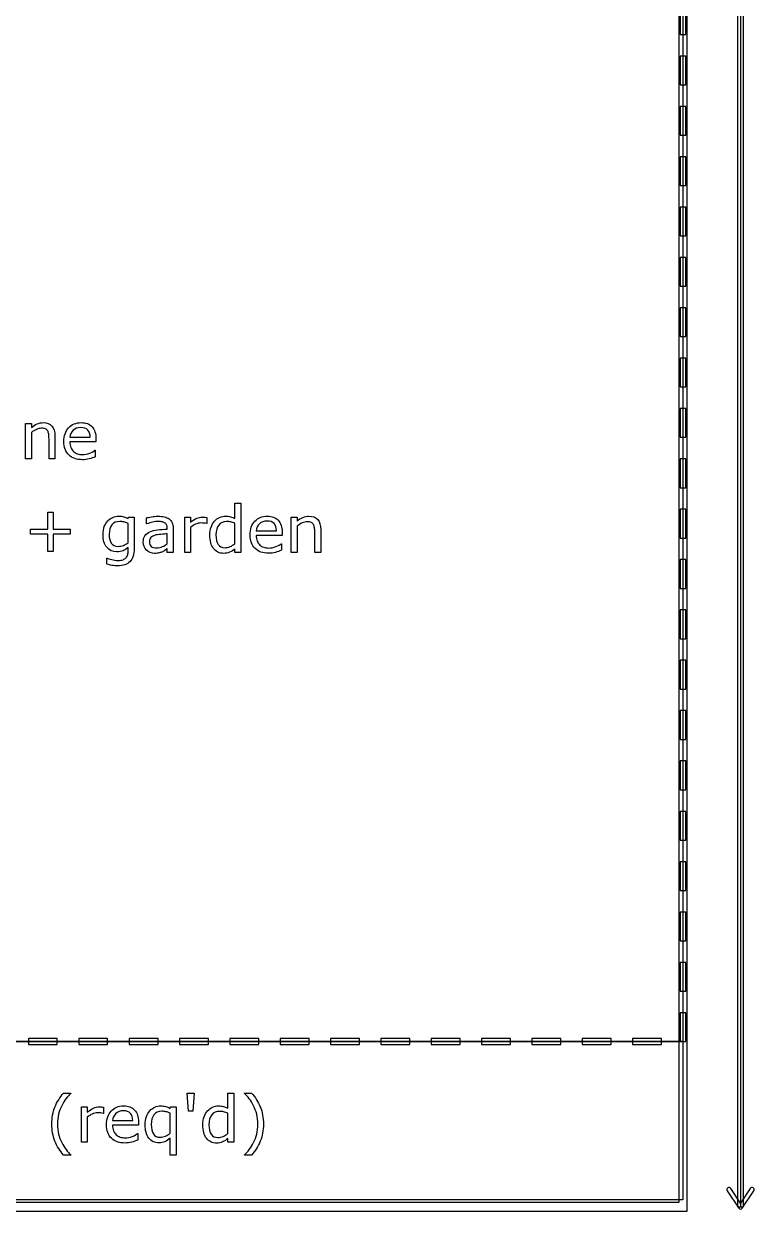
# Model space of a CAD drawing. Extents: x -13 to 750, y 12 to 2314.
# Drawn here: x 176.3 to 277.9, y 1844.3 to 2009.4 of the extents above; entities that cross this region are included whole.
import ezdxf

# ---------------------------------------------------------------- set-up
doc = ezdxf.new("R2010")
doc.units = 0
doc.layers.get('0').update_dxf_attribs({"linetype": 'CONTINUOUS'})

msp = doc.modelspace()

# ---------------------------------------------------------------- linework, layer by layer
at = {"color": 7}
for points in [[(43.400391, 2296.489609), (43.400391, 1844.29039), (268.59961, 1844.29039), (268.59961, 2296.489609)], [(44.599609, 2295.290391), (267.40039, 2295.290391), (267.40039, 1845.48961), (44.599609, 1845.48961)], [(275.59961, 2295.89), (275.59961, 1844.89), (276.40039, 1844.89), (276.40039, 2295.89)], [(44, 2011.89), (268, 2011.89), (268, 1867.89), (44, 1867.89)], [(267.59961, 2011.89), (267.59961, 2007.89), (268.40039, 2007.89), (268.40039, 2011.89)], [(267.59961, 2004.89), (267.59961, 2000.89), (268.40039, 2000.89), (268.40039, 2004.89)], [(267.59961, 1997.89), (267.59961, 1993.89), (268.40039, 1993.89), (268.40039, 1997.89)], [(267.59961, 1990.89), (267.59961, 1986.89), (268.40039, 1986.89), (268.40039, 1990.89)], [(267.59961, 1983.89), (267.59961, 1979.89), (268.40039, 1979.89), (268.40039, 1983.89)], [(267.59961, 1976.89), (267.59961, 1972.89), (268.40039, 1972.89), (268.40039, 1976.89)], [(267.59961, 1969.89), (267.59961, 1965.89), (268.40039, 1965.89), (268.40039, 1969.89)], [(267.59961, 1962.89), (267.59961, 1958.89), (268.40039, 1958.89), (268.40039, 1962.89)], [(267.59961, 1955.89), (267.59961, 1951.89), (268.40039, 1951.89), (268.40039, 1955.89)], [(267.59961, 1948.89), (267.59961, 1944.89), (268.40039, 1944.89), (268.40039, 1948.89)], [(267.59961, 1941.89), (267.59961, 1937.89), (268.40039, 1937.89), (268.40039, 1941.89)], [(182.79565, 1938.40367), (180.40063, 1938.40367), (180.40063, 1936.00865), (179.67114, 1936.00865), (179.67114, 1938.40367), (177.27612, 1938.40367), (177.27612, 1939.1068), (179.67114, 1939.1068), (179.67114, 1941.50182), (180.40063, 1941.50182), (180.40063, 1939.1068), (182.79565, 1939.1068)], [(190.85083, 1937.2391), (190.85083, 1937.2391)], [(196.29565, 1937.09852), (196.29565, 1937.09852)], [(205.70435, 1937.09847), (205.70435, 1937.09847)], [(267.59961, 1934.89), (267.59961, 1930.89), (268.40039, 1930.89), (268.40039, 1934.89)], [(267.59961, 1927.89), (267.59961, 1923.89), (268.40039, 1923.89), (268.40039, 1927.89)], [(267.59961, 1920.89), (267.59961, 1916.89), (268.40039, 1916.89), (268.40039, 1920.89)], [(267.59961, 1913.89), (267.59961, 1909.89), (268.40039, 1909.89), (268.40039, 1913.89)], [(267.59961, 1906.89), (267.59961, 1902.89), (268.40039, 1902.89), (268.40039, 1906.89)], [(267.59961, 1899.89), (267.59961, 1895.89), (268.40039, 1895.89), (268.40039, 1899.89)], [(267.59961, 1892.89), (267.59961, 1888.89), (268.40039, 1888.89), (268.40039, 1892.89)], [(267.59961, 1885.89), (267.59961, 1881.89), (268.40039, 1881.89), (268.40039, 1885.89)], [(267.59961, 1878.89), (267.59961, 1874.89), (268.40039, 1874.89), (268.40039, 1878.89)], [(267.59961, 1871.89), (267.59961, 1867.89), (268.40039, 1867.89), (268.40039, 1871.89)], [(44, 1867.89), (268, 1867.89), (268, 1845.89), (44, 1845.89)], [(177, 1868.29039), (177, 1867.48961), (181, 1867.48961), (181, 1868.29039)], [(184, 1868.29039), (184, 1867.48961), (188, 1867.48961), (188, 1868.29039)], [(191, 1868.29039), (191, 1867.48961), (195, 1867.48961), (195, 1868.29039)], [(198, 1868.29039), (198, 1867.48961), (202, 1867.48961), (202, 1868.29039)], [(205, 1868.29039), (205, 1867.48961), (209, 1867.48961), (209, 1868.29039)], [(212, 1868.29039), (212, 1867.48961), (216, 1867.48961), (216, 1868.29039)], [(219, 1868.29039), (219, 1867.48961), (223, 1867.48961), (223, 1868.29039)], [(226, 1868.29039), (226, 1867.48961), (230, 1867.48961), (230, 1868.29039)], [(233, 1868.29039), (233, 1867.48961), (237, 1867.48961), (237, 1868.29039)], [(240, 1868.29039), (240, 1867.48961), (244, 1867.48961), (244, 1868.29039)], [(247, 1868.29039), (247, 1867.48961), (251, 1867.48961), (251, 1868.29039)], [(254, 1868.29039), (254, 1867.48961), (258, 1867.48961), (258, 1868.29039)], [(261, 1868.29039), (261, 1867.48961), (265, 1867.48961), (265, 1868.29039)], [(200.0376, 1860.72789), (199.84863, 1858.18346), (199.25098, 1858.18346), (199.06201, 1860.72789)], [(209.65723, 1856.40358), (209.65723, 1856.40358)], [(196.70215, 1855.13802), (196.70215, 1855.13802)], [(204.72656, 1855.09847), (204.72656, 1855.09847)], [(274.23437, 1847.54041), (274.23437, 1847.54041)]]:
    msp.add_lwpolyline(points, close=True, dxfattribs=at)
for points in [[(276, 2295.89), (276, 1844.89)], [(177.39263, 1952.55506), (177.39263, 1948.89), (176.56646, 1948.89), (176.56646, 1953.79869), (177.39263, 1953.79869), (177.39263, 1953.25377)], [(180.6709, 1948.89), (179.84473, 1948.89), (179.84473, 1951.68492)], [(180.67095, 1952.07604), (180.6709, 1948.89)], [(182.75391, 1951.89146), (185.56641, 1951.89146)], [(186.37056, 1951.70689), (186.37061, 1951.25865)], [(186.37061, 1951.25865), (182.75391, 1951.25865)], [(186.22998, 1950.08971), (186.27388, 1950.08971), (186.27388, 1949.18883)], [(205.70435, 1940.60093), (205.70435, 1942.72788), (206.53052, 1942.72788), (206.53052, 1935.89)], [(190.85077, 1940.58771), (190.90347, 1940.79865), (191.67691, 1940.79865), (191.677, 1936.44811)], [(193.42603, 1939.85382), (193.38213, 1939.85382), (193.38213, 1940.69317)], [(199.53447, 1939.37486), (199.53447, 1935.89), (198.7083, 1935.89), (198.7083, 1940.79869), (199.53447, 1940.79869), (199.53447, 1940.07359)], [(201.77129, 1940.74589), (201.77124, 1939.89781)], [(214.34394, 1939.55506), (214.34394, 1935.89), (213.51777, 1935.89), (213.51777, 1940.79869), (214.34394, 1940.79869), (214.34394, 1940.25377)], [(190.85083, 1937.23912), (190.85083, 1939.91539)], [(196.29565, 1939.13317), (196.29565, 1939.26062)], [(196.29565, 1937.0985), (196.29565, 1938.4652)], [(197.11748, 1939.22099), (197.11743, 1935.89)], [(201.77124, 1939.89781), (201.72734, 1939.89781)], [(205.70435, 1937.0985), (205.70435, 1939.91539)], [(208.64868, 1938.89146), (211.46118, 1938.89146)], [(212.26534, 1938.70689), (212.26538, 1938.25865)], [(217.62231, 1935.89), (216.79614, 1935.89), (216.79614, 1938.68492)], [(217.62226, 1939.07604), (217.62231, 1935.89)], [(212.26538, 1938.25865), (208.64868, 1938.25865)], [(212.12476, 1937.08971), (212.16866, 1937.08971), (212.16866, 1936.18883)], [(187.87134, 1934.24202), (187.87134, 1935.08577), (187.91524, 1935.08577)], [(190.85077, 1936.1097), (190.85077, 1936.55794)], [(197.11743, 1935.89), (196.29565, 1935.89), (196.29565, 1936.41295)], [(206.53052, 1935.89), (205.70435, 1935.89), (205.70435, 1936.40416)], [(181.87939, 1860.72789), (182.88574, 1860.72789), (182.88574, 1860.68399)], [(204.72656, 1858.60093), (204.72656, 1860.72788), (205.55273, 1860.72788), (205.55273, 1853.89)], [(207.01172, 1860.6839), (207.01172, 1860.7278), (208.01807, 1860.7278)], [(185.17094, 1857.37486), (185.17094, 1853.89), (184.34477, 1853.89), (184.34477, 1858.79869), (185.17094, 1858.79869), (185.17094, 1858.07359)], [(187.40771, 1857.89781), (187.36381, 1857.89781)], [(187.40775, 1858.74589), (187.40771, 1857.89781)], [(196.70215, 1858.58774), (196.75485, 1858.79868), (197.52829, 1858.79868), (197.52832, 1852.07945)], [(196.70215, 1855.13805), (196.70215, 1857.91539)], [(204.72656, 1855.0985), (204.72656, 1857.91539)], [(188.67773, 1856.89146), (191.49023, 1856.89146)], [(192.29443, 1856.25865), (188.67773, 1856.25865)], [(192.29439, 1856.70689), (192.29443, 1856.25865)], [(192.15381, 1855.08971), (192.19771, 1855.08971), (192.19771, 1854.18883)], [(197.52832, 1852.07945), (196.70215, 1852.07945), (196.70215, 1854.44371)], [(205.55273, 1853.89), (204.72656, 1853.89), (204.72656, 1854.40416)], [(182.88574, 1852.07945), (181.87939, 1852.07945)], [(182.88574, 1852.12344), (182.88574, 1852.07945)], [(208.01807, 1852.07945), (207.01172, 1852.07945), (207.01172, 1852.12335)], [(274.15037, 1847.12438), (275.74998, 1844.72398)], [(277.34958, 1847.45639), (276, 1845.43102), (274.65039, 1847.45641)], [(276.24998, 1844.72398), (277.84959, 1847.12438)]]:
    msp.add_lwpolyline(points, dxfattribs=at)
for points in [[(177.39263, 1953.25377), (177.650443, 1953.467637), (177.917043, 1953.63463), (178.19243, 1953.75475)], [(178.80767, 1953.14832), (178.582083, 1953.14832), (178.346243, 1953.092657), (178.10015, 1952.98133)], [(178.19243, 1953.75475), (178.467823, 1953.874863), (178.75054, 1953.93492), (179.04058, 1953.93492)], [(179.3438, 1953.05602), (179.206107, 1953.117553), (179.027397, 1953.14832), (178.80767, 1953.14832)], [(179.04058, 1953.93492), (179.570853, 1953.93492), (179.97515, 1953.775253), (180.25347, 1953.45592)], [(180.25347, 1953.45592), (180.53179, 1953.13658), (180.67095, 1952.67662), (180.67095, 1952.07604)], [(181.9145, 1951.31578), (181.9145, 1952.118513), (182.132763, 1952.75572), (182.56929, 1953.2274)], [(182.56929, 1953.2274), (183.008743, 1953.69908), (183.58589, 1953.93492), (184.30073, 1953.93492)], [(184.25684, 1953.25377), (183.814453, 1953.25377), (183.461423, 1953.1234), (183.19775, 1952.86266)], [(185.23682, 1952.89781), (185.022953, 1953.135117), (184.696293, 1953.25377), (184.25684, 1953.25377)], [(184.30073, 1953.93492), (184.962843, 1953.93492), (185.47261, 1953.74156), (185.83003, 1953.35484)], [(185.83003, 1953.35484), (186.190383, 1952.968127), (186.37056, 1952.41881), (186.37056, 1951.70689)], [(178.10015, 1952.98133), (177.854057, 1952.870003), (177.618217, 1952.727913), (177.39263, 1952.55506)], [(179.66021, 1952.78355), (179.586963, 1952.906603), (179.481493, 1952.997427), (179.3438, 1953.05602)], [(179.80523, 1952.31773), (179.77883, 1952.51695), (179.73049, 1952.672223), (179.66021, 1952.78355)], [(179.84473, 1951.68492), (179.84473, 1951.910507), (179.831563, 1952.121443), (179.80523, 1952.31773)], [(183.19775, 1952.86266), (182.93701, 1952.601913), (182.789063, 1952.27818), (182.75391, 1951.89146)], [(185.56641, 1951.89146), (185.563743, 1952.32506), (185.45388, 1952.66051), (185.23682, 1952.89781)], [(182.60005, 1949.43492), (182.143017, 1949.877307), (181.9145, 1950.50426), (181.9145, 1951.31578)], [(182.75391, 1951.25865), (182.75391, 1950.956897), (182.79932, 1950.693227), (182.89014, 1950.46764)], [(182.89014, 1950.46764), (182.98096, 1950.24498), (183.10547, 1950.061873), (183.26367, 1949.91832)], [(183.26367, 1949.91832), (183.416017, 1949.777693), (183.596193, 1949.672223), (183.8042, 1949.60191)], [(185.50488, 1949.6942), (185.844727, 1949.828967), (186.086427, 1949.960803), (186.22998, 1950.08971)], [(184.50727, 1948.77574), (183.692817, 1948.77574), (183.057077, 1948.995467), (182.60005, 1949.43492)], [(183.8042, 1949.60191), (184.01514, 1949.531603), (184.246587, 1949.49645), (184.49854, 1949.49645)], [(184.49854, 1949.49645), (184.83252, 1949.49645), (185.167967, 1949.562367), (185.50488, 1949.6942)], [(185.42134, 1948.89439), (185.1313, 1948.81529), (184.82661, 1948.77574), (184.50727, 1948.77574)], [(186.27388, 1949.18883), (185.99556, 1949.071643), (185.71138, 1948.973497), (185.42134, 1948.89439)], [(187.5329, 1939.4803), (187.653013, 1939.78792), (187.81561, 1940.053057), (188.02069, 1940.27571)], [(188.02069, 1940.27571), (188.211123, 1940.483717), (188.44257, 1940.64485), (188.71503, 1940.75911)], [(189.6731, 1940.19223), (189.218993, 1940.19223), (188.86157, 1940.039883), (188.60083, 1939.73519)], [(188.71503, 1940.75911), (188.98749, 1940.876297), (189.258487, 1940.93489), (189.52802, 1940.93489)], [(189.52802, 1940.93489), (189.8122, 1940.93489), (190.049503, 1940.90559), (190.23993, 1940.84699)], [(190.2356, 1940.12633), (190.0481, 1940.170263), (189.8606, 1940.19223), (189.6731, 1940.19223)], [(190.85083, 1939.91539), (190.631103, 1940.014997), (190.426027, 1940.08531), (190.2356, 1940.12633)], [(190.23993, 1940.84699), (190.43329, 1940.791323), (190.636903, 1940.704897), (190.85077, 1940.58771)], [(193.38213, 1940.69317), (193.543263, 1940.737103), (193.776173, 1940.785443), (194.08086, 1940.83819)], [(194.2522, 1940.09991), (193.985593, 1940.044243), (193.710203, 1939.962213), (193.42603, 1939.85382)], [(194.08086, 1940.83819), (194.385547, 1940.890923), (194.68584, 1940.91729), (194.98174, 1940.91729)], [(194.97729, 1940.18781), (194.760497, 1940.18781), (194.5188, 1940.15851), (194.2522, 1940.09991)], [(195.49146, 1940.15271), (195.327393, 1940.17611), (195.156003, 1940.18781), (194.97729, 1940.18781)], [(194.98174, 1940.91729), (195.32744, 1940.91729), (195.627733, 1940.88799), (195.88262, 1940.82939)], [(195.91333, 1940.01647), (195.796143, 1940.083857), (195.65552, 1940.12927), (195.49146, 1940.15271)], [(195.88262, 1940.82939), (196.140433, 1940.773723), (196.36309, 1940.677043), (196.55059, 1940.53935)], [(196.19458, 1939.72644), (196.130113, 1939.849487), (196.036363, 1939.946163), (195.91333, 1940.01647)], [(196.55059, 1940.53935), (196.735157, 1940.40459), (196.87578, 1940.230273), (196.97246, 1940.0164)], [(196.97246, 1940.0164), (197.06914, 1939.802533), (197.11748, 1939.537397), (197.11748, 1939.22099)], [(199.53447, 1940.07359), (199.862597, 1940.337263), (200.151173, 1940.5233), (200.4002, 1940.6317)], [(200.9583, 1939.98131), (200.70342, 1939.98131), (200.457327, 1939.92418), (200.22002, 1939.80992)], [(200.4002, 1940.6317), (200.652153, 1940.743027), (200.9085, 1940.79869), (201.16924, 1940.79869)], [(201.36699, 1939.95931), (201.252737, 1939.973977), (201.116507, 1939.98131), (200.9583, 1939.98131)], [(201.16924, 1940.79869), (201.312793, 1940.79869), (201.416797, 1940.79429), (201.48125, 1940.78549)], [(201.72734, 1939.89781), (201.604293, 1939.927077), (201.484177, 1939.947577), (201.36699, 1939.95931)], [(201.48125, 1940.78549), (201.545717, 1940.77949), (201.642397, 1940.76629), (201.77129, 1940.74589)], [(202.38647, 1939.41881), (202.50659, 1939.744003), (202.667723, 1940.02086), (202.86987, 1940.24938)], [(202.86987, 1940.24938), (203.06909, 1940.472033), (203.300537, 1940.641953), (203.56421, 1940.75914)], [(204.53101, 1940.17903), (204.068117, 1940.17903), (203.707763, 1940.017897), (203.44995, 1939.69563)], [(203.56421, 1940.75914), (203.83081, 1940.876327), (204.1062, 1940.93492), (204.39038, 1940.93492)], [(204.39038, 1940.93492), (204.648193, 1940.93492), (204.87671, 1940.907087), (205.07593, 1940.85142)], [(205.10669, 1940.12193), (204.93091, 1940.159997), (204.739017, 1940.17903), (204.53101, 1940.17903)], [(205.07593, 1940.85142), (205.27515, 1940.798687), (205.484623, 1940.71519), (205.70435, 1940.60093)], [(205.70435, 1939.91539), (205.48169, 1940.014997), (205.28247, 1940.083843), (205.10669, 1940.12193)], [(207.80929, 1938.31578), (207.80929, 1939.118513), (208.02755, 1939.75572), (208.46407, 1940.2274)], [(208.46407, 1940.2274), (208.903523, 1940.69908), (209.480673, 1940.93492), (210.19552, 1940.93492)], [(210.15161, 1940.25377), (209.70923, 1940.25377), (209.356203, 1940.1234), (209.09253, 1939.86266)], [(211.13159, 1939.89781), (210.917723, 1940.135117), (210.591063, 1940.25377), (210.15161, 1940.25377)], [(210.19552, 1940.93492), (210.857627, 1940.93492), (211.36739, 1940.74156), (211.72481, 1940.35484)], [(211.72481, 1940.35484), (212.085163, 1939.968127), (212.26534, 1939.41881), (212.26534, 1938.70689)], [(214.34394, 1940.25377), (214.601753, 1940.467637), (214.868357, 1940.63463), (215.14375, 1940.75475)], [(215.05146, 1939.98133), (214.805367, 1939.870003), (214.569527, 1939.727913), (214.34394, 1939.55506)], [(215.75898, 1940.14832), (215.533393, 1940.14832), (215.297553, 1940.092657), (215.05146, 1939.98133)], [(215.14375, 1940.75475), (215.419137, 1940.874863), (215.70185, 1940.93492), (215.99189, 1940.93492)], [(216.29512, 1940.05602), (216.15742, 1940.117553), (215.978707, 1940.14832), (215.75898, 1940.14832)], [(215.99189, 1940.93492), (216.522163, 1940.93492), (216.92646, 1940.775253), (217.20478, 1940.45592)], [(216.61152, 1939.78355), (216.53828, 1939.906603), (216.432813, 1939.997427), (216.29512, 1940.05602)], [(217.20478, 1940.45592), (217.4831, 1940.13658), (217.62226, 1939.67662), (217.62226, 1939.07604)], [(187.35712, 1938.39046), (187.35712, 1938.812333), (187.415713, 1939.175613), (187.5329, 1939.4803)], [(187.87128, 1936.59749), (187.528507, 1937.022297), (187.35712, 1937.619953), (187.35712, 1938.39046)], [(188.60083, 1939.73519), (188.34009, 1939.430503), (188.20972, 1938.988123), (188.20972, 1938.40805)], [(188.20972, 1938.40805), (188.20972, 1937.857263), (188.3064, 1937.439783), (188.49976, 1937.15561)], [(193.18433, 1938.21472), (193.345463, 1938.446167), (193.573977, 1938.627807), (193.86987, 1938.75964)], [(193.86987, 1938.75964), (194.168703, 1938.891473), (194.52759, 1938.98083), (194.94653, 1939.02771)], [(194.59497, 1938.27186), (194.357663, 1938.204473), (194.16577, 1938.099003), (194.01929, 1937.95545)], [(195.40356, 1938.3993), (195.06372, 1938.370033), (194.79419, 1938.327553), (194.59497, 1938.27186)], [(194.94653, 1939.02771), (195.365477, 1939.074577), (195.815183, 1939.10973), (196.29565, 1939.13317)], [(196.29565, 1938.4652), (196.043697, 1938.450533), (195.746333, 1938.428567), (195.40356, 1938.3993)], [(196.29565, 1939.26062), (196.29565, 1939.44812), (196.26196, 1939.603393), (196.19458, 1939.72644)], [(200.22002, 1939.80992), (199.982713, 1939.698593), (199.754197, 1939.553573), (199.53447, 1939.37486)], [(202.21069, 1938.30699), (202.21069, 1938.72301), (202.269283, 1939.093617), (202.38647, 1939.41881)], [(202.72485, 1936.43053), (202.382077, 1936.881703), (202.21069, 1937.50719), (202.21069, 1938.30699)], [(203.44995, 1939.69563), (203.192137, 1939.37337), (203.06323, 1938.91634), (203.06323, 1938.32454)], [(203.06323, 1938.32454), (203.06323, 1937.741533), (203.16284, 1937.297687), (203.36206, 1936.993)], [(208.49483, 1936.43492), (208.037803, 1936.877307), (207.80929, 1937.50426), (207.80929, 1938.31578)], [(209.09253, 1939.86266), (208.83179, 1939.601913), (208.68384, 1939.27818), (208.64868, 1938.89146)], [(211.46118, 1938.89146), (211.458513, 1939.32506), (211.34865, 1939.66051), (211.13159, 1939.89781)], [(216.75654, 1939.31773), (216.730207, 1939.51695), (216.681867, 1939.672223), (216.61152, 1939.78355)], [(216.79614, 1938.68492), (216.79614, 1938.910507), (216.78294, 1939.121443), (216.75654, 1939.31773)], [(188.49976, 1937.15561), (188.693113, 1936.87143), (189.013913, 1936.72934), (189.46216, 1936.72934)], [(189.46216, 1936.72934), (189.702393, 1936.72934), (189.942627, 1936.77475), (190.18286, 1936.86557)], [(190.18286, 1936.86557), (190.426027, 1936.959317), (190.648683, 1937.083827), (190.85083, 1937.2391)], [(192.94702, 1937.31384), (192.94702, 1937.685907), (193.026123, 1937.9862), (193.18433, 1938.21472)], [(193.40845, 1936.19323), (193.10083, 1936.486203), (192.94702, 1936.85974), (192.94702, 1937.31384)], [(194.01929, 1937.95545), (193.872803, 1937.814823), (193.79956, 1937.62), (193.79956, 1937.37098)], [(193.79956, 1937.37098), (193.79956, 1937.089727), (193.88452, 1936.877323), (194.05444, 1936.73377)], [(194.05444, 1936.73377), (194.224367, 1936.593143), (194.483647, 1936.52283), (194.83228, 1936.52283)], [(194.83228, 1936.52283), (195.122313, 1936.52283), (195.38745, 1936.578493), (195.62769, 1936.68982)], [(195.62769, 1936.68982), (195.867923, 1936.80408), (196.090577, 1936.940313), (196.29565, 1937.09852)], [(203.36206, 1936.993), (203.56128, 1936.69124), (203.880617, 1936.54036), (204.32007, 1936.54036)], [(204.32007, 1936.54036), (204.554443, 1936.54036), (204.791747, 1936.59163), (205.03198, 1936.69417)], [(205.03198, 1936.69417), (205.272213, 1936.799637), (205.496337, 1936.934403), (205.70435, 1937.09847)], [(208.64868, 1938.25865), (208.64868, 1937.956897), (208.69409, 1937.693227), (208.78491, 1937.46764)], [(208.78491, 1937.46764), (208.87573, 1937.24498), (209.000243, 1937.061873), (209.15845, 1936.91832)], [(209.15845, 1936.91832), (209.31079, 1936.777693), (209.490963, 1936.672223), (209.69897, 1936.60191)], [(210.39331, 1936.49645), (210.727297, 1936.49645), (211.062747, 1936.562367), (211.39966, 1936.6942)], [(211.39966, 1936.6942), (211.7395, 1936.828967), (211.9812, 1936.960803), (212.12476, 1937.08971)], [(189.26874, 1935.96468), (188.6828, 1935.96468), (188.21698, 1936.175617), (187.87128, 1936.59749)], [(187.91524, 1935.08577), (188.050007, 1935.033037), (188.263873, 1934.968583), (188.55684, 1934.89241)], [(190.13446, 1936.1097), (189.908873, 1936.01302), (189.6203, 1935.96468), (189.26874, 1935.96468)], [(190.85077, 1936.55794), (190.601743, 1936.35872), (190.362973, 1936.209307), (190.13446, 1936.1097)], [(190.13448, 1934.87483), (190.319053, 1934.942217), (190.46261, 1935.035967), (190.56515, 1935.15608)], [(190.56515, 1935.15608), (190.667683, 1935.27034), (190.740923, 1935.408037), (190.78487, 1935.56917)], [(190.78487, 1935.56917), (190.828803, 1935.730303), (190.85077, 1935.91048), (190.85077, 1936.1097)], [(191.677, 1936.44811), (191.677, 1935.616077), (191.488037, 1935.005237), (191.11011, 1934.61559)], [(194.53345, 1935.75378), (194.091063, 1935.75378), (193.716063, 1935.900263), (193.40845, 1936.19323)], [(195.16187, 1935.82408), (194.983157, 1935.777213), (194.773683, 1935.75378), (194.53345, 1935.75378)], [(195.63647, 1935.99107), (195.498777, 1935.92369), (195.340577, 1935.868027), (195.16187, 1935.82408)], [(195.99683, 1936.20201), (195.873783, 1936.114123), (195.753663, 1936.04381), (195.63647, 1935.99107)], [(196.29565, 1936.41295), (196.22241, 1936.36315), (196.122803, 1936.292837), (195.99683, 1936.20201)], [(204.12231, 1935.75377), (203.536377, 1935.75377), (203.070557, 1935.979357), (202.72485, 1936.43053)], [(204.96167, 1935.92516), (204.703857, 1935.8109), (204.42407, 1935.75377), (204.12231, 1935.75377)], [(205.70435, 1936.40416), (205.467043, 1936.19908), (205.219483, 1936.039413), (204.96167, 1935.92516)], [(210.40206, 1935.77574), (209.587607, 1935.77574), (208.951863, 1935.995467), (208.49483, 1936.43492)], [(209.69897, 1936.60191), (209.90991, 1936.531603), (210.141357, 1936.49645), (210.39331, 1936.49645)], [(211.31612, 1935.89439), (211.02608, 1935.81529), (210.721393, 1935.77574), (210.40206, 1935.77574)], [(212.16866, 1936.18883), (211.89034, 1936.071643), (211.60616, 1935.973497), (211.31612, 1935.89439)], [(188.60083, 1934.08821), (188.354737, 1934.123343), (188.111573, 1934.174613), (187.87134, 1934.24202)], [(188.55684, 1934.89241), (188.849813, 1934.81331), (189.142783, 1934.77376), (189.43575, 1934.77376)], [(189.36548, 1934.03111), (189.10474, 1934.03111), (188.849857, 1934.050143), (188.60083, 1934.08821)], [(191.11011, 1934.61559), (190.732177, 1934.225937), (190.150633, 1934.03111), (189.36548, 1934.03111)], [(189.43575, 1934.77376), (189.717003, 1934.77376), (189.949913, 1934.80745), (190.13448, 1934.87483)], [(180.6709, 1858.78111), (180.958007, 1859.484237), (181.360837, 1860.133163), (181.87939, 1860.72789)], [(182.88574, 1860.68399), (182.64844, 1860.470117), (182.42139, 1860.222557), (182.20459, 1859.94131)], [(207.68848, 1859.94122), (207.474613, 1860.222467), (207.249027, 1860.470027), (207.01172, 1860.6839)], [(208.01807, 1860.7278), (208.536623, 1860.133073), (208.939453, 1859.484147), (209.22656, 1858.78102)], [(182.20459, 1859.94131), (181.990723, 1859.66299), (181.791503, 1859.337793), (181.60693, 1858.96572)], [(208.29053, 1858.96563), (208.105957, 1859.337703), (207.905273, 1859.6629), (207.68848, 1859.94122)], [(180.24023, 1856.40367), (180.24023, 1857.28551), (180.383787, 1858.07799), (180.6709, 1858.78111)], [(181.17627, 1857.77481), (181.06787, 1857.341217), (181.01367, 1856.884183), (181.01367, 1856.40371)], [(181.60693, 1858.96572), (181.43115, 1858.605373), (181.287597, 1858.208403), (181.17627, 1857.77481)], [(185.17094, 1858.07359), (185.499067, 1858.337263), (185.78764, 1858.5233), (186.03666, 1858.6317)], [(185.85649, 1857.80992), (185.619183, 1857.698593), (185.390667, 1857.553573), (185.17094, 1857.37486)], [(186.59477, 1857.98131), (186.339883, 1857.98131), (186.09379, 1857.92418), (185.85649, 1857.80992)], [(186.03666, 1858.6317), (186.288613, 1858.743027), (186.54496, 1858.79869), (186.8057, 1858.79869)], [(187.00346, 1857.95931), (186.8892, 1857.973977), (186.75297, 1857.98131), (186.59477, 1857.98131)], [(186.8057, 1858.79869), (186.94926, 1858.79869), (187.053267, 1858.79429), (187.11772, 1858.78549)], [(187.36381, 1857.89781), (187.240763, 1857.927077), (187.120647, 1857.947577), (187.00346, 1857.95931)], [(187.11772, 1858.78549), (187.182187, 1858.77949), (187.278863, 1858.76629), (187.40775, 1858.74589)], [(187.83834, 1856.31578), (187.83834, 1857.118513), (188.0566, 1857.75572), (188.49312, 1858.2274)], [(188.49312, 1858.2274), (188.932573, 1858.69908), (189.509723, 1858.93492), (190.22457, 1858.93492)], [(189.12158, 1857.86266), (188.86084, 1857.601913), (188.71289, 1857.27818), (188.67773, 1856.89146)], [(190.18066, 1858.25377), (189.73828, 1858.25377), (189.385253, 1858.1234), (189.12158, 1857.86266)], [(191.16064, 1857.89781), (190.946773, 1858.135117), (190.620113, 1858.25377), (190.18066, 1858.25377)], [(190.22457, 1858.93492), (190.886677, 1858.93492), (191.396443, 1858.74156), (191.75387, 1858.35484)], [(191.49023, 1856.89146), (191.487563, 1857.32506), (191.3777, 1857.66051), (191.16064, 1857.89781)], [(191.75387, 1858.35484), (192.114217, 1857.968127), (192.29439, 1857.41881), (192.29439, 1856.70689)], [(193.2085, 1856.32896), (193.2085, 1856.75084), (193.268557, 1857.122913), (193.38867, 1857.44518)], [(193.38867, 1857.44518), (193.511717, 1857.770373), (193.67285, 1858.042833), (193.87207, 1858.26256)], [(193.87207, 1858.26256), (194.06543, 1858.476427), (194.29248, 1858.641953), (194.55322, 1858.75914)], [(194.43457, 1857.70442), (194.18555, 1857.382153), (194.06104, 1856.936843), (194.06104, 1856.36849)], [(195.52441, 1858.19222), (195.046877, 1858.19222), (194.683597, 1858.02962), (194.43457, 1857.70442)], [(194.55322, 1858.75914), (194.813967, 1858.876327), (195.089357, 1858.93492), (195.37939, 1858.93492)], [(195.37939, 1858.93492), (195.643063, 1858.93492), (195.875973, 1858.90562), (196.07812, 1858.84702)], [(196.0957, 1858.13072), (195.91992, 1858.17172), (195.72949, 1858.19222), (195.52441, 1858.19222)], [(196.07812, 1858.84702), (196.2832, 1858.78842), (196.49121, 1858.701993), (196.70215, 1858.58774)], [(196.70215, 1857.91539), (196.47363, 1858.01793), (196.27148, 1858.089707), (196.0957, 1858.13072)], [(201.23291, 1856.30699), (201.23291, 1856.72301), (201.291503, 1857.093617), (201.40869, 1857.41881)], [(201.40869, 1857.41881), (201.52881, 1857.744003), (201.689943, 1858.02086), (201.89209, 1858.24938)], [(201.89209, 1858.24938), (202.09131, 1858.472033), (202.322757, 1858.641953), (202.58643, 1858.75914)], [(202.47217, 1857.69563), (202.214357, 1857.37337), (202.08545, 1856.91634), (202.08545, 1856.32454)], [(203.55322, 1858.17903), (203.090333, 1858.17903), (202.729983, 1858.017897), (202.47217, 1857.69563)], [(202.58643, 1858.75914), (202.85303, 1858.876327), (203.12842, 1858.93492), (203.4126, 1858.93492)], [(203.4126, 1858.93492), (203.670413, 1858.93492), (203.898927, 1858.907087), (204.09814, 1858.85142)], [(204.12891, 1858.12193), (203.953123, 1858.159997), (203.761227, 1858.17903), (203.55322, 1858.17903)], [(204.09814, 1858.85142), (204.29736, 1858.798687), (204.506833, 1858.71519), (204.72656, 1858.60093)], [(204.72656, 1857.91539), (204.503907, 1858.014997), (204.30469, 1858.083843), (204.12891, 1858.12193)], [(208.72119, 1857.77472), (208.61279, 1858.208313), (208.469237, 1858.605283), (208.29053, 1858.96563)], [(208.88379, 1856.40362), (208.88379, 1856.884093), (208.82959, 1857.341127), (208.72119, 1857.77472)], [(209.22656, 1858.78102), (209.513673, 1858.0779), (209.65723, 1857.28542), (209.65723, 1856.40358)], [(180.6709, 1854.02623), (180.383787, 1854.729357), (180.24023, 1855.521837), (180.24023, 1856.40367)], [(181.01367, 1856.40371), (181.01367, 1855.902737), (181.066403, 1855.44424), (181.17187, 1855.02822)], [(188.52389, 1854.43492), (188.066857, 1854.877307), (187.83834, 1855.50426), (187.83834, 1856.31578)], [(188.67773, 1856.25865), (188.67773, 1855.956897), (188.72314, 1855.693227), (188.81396, 1855.46764)], [(193.72705, 1854.46568), (193.38135, 1854.916853), (193.2085, 1855.537947), (193.2085, 1856.32896)], [(194.06104, 1856.36849), (194.06104, 1855.79427), (194.160647, 1855.351887), (194.35986, 1855.04134)], [(201.74707, 1854.43053), (201.404297, 1854.881703), (201.23291, 1855.50719), (201.23291, 1856.30699)], [(202.08545, 1856.32454), (202.08545, 1855.741533), (202.18506, 1855.297687), (202.38428, 1854.993)], [(208.72119, 1855.02813), (208.82959, 1855.44415), (208.88379, 1855.902647), (208.88379, 1856.40362)], [(209.65723, 1856.40367), (209.65723, 1855.521837), (209.513673, 1854.729357), (209.22656, 1854.02623)], [(181.17187, 1855.02822), (181.28027, 1854.612207), (181.42529, 1854.2167), (181.60693, 1853.8417)], [(190.43111, 1853.77574), (189.616657, 1853.77574), (188.980917, 1853.995467), (188.52389, 1854.43492)], [(188.81396, 1855.46764), (188.904787, 1855.24498), (189.0293, 1855.061873), (189.1875, 1854.91832)], [(189.1875, 1854.91832), (189.339847, 1854.777693), (189.520023, 1854.672223), (189.72803, 1854.60191)], [(189.72803, 1854.60191), (189.938963, 1854.531603), (190.170407, 1854.49645), (190.42236, 1854.49645)], [(190.42236, 1854.49645), (190.756347, 1854.49645), (191.091797, 1854.562367), (191.42871, 1854.6942)], [(192.19771, 1854.18883), (191.91939, 1854.071643), (191.63521, 1853.973497), (191.34517, 1853.89439)], [(191.42871, 1854.6942), (191.768557, 1854.828967), (192.010257, 1854.960803), (192.15381, 1855.08971)], [(195.12451, 1853.79332), (194.541503, 1853.79332), (194.075683, 1854.01744), (193.72705, 1854.46568)], [(194.35986, 1855.04134), (194.562013, 1854.73372), (194.87842, 1854.57991), (195.30908, 1854.57991)], [(195.30908, 1854.57991), (195.549313, 1854.57991), (195.78955, 1854.63118), (196.02979, 1854.73372)], [(196.70215, 1854.44371), (196.447263, 1854.223983), (196.193843, 1854.05992), (195.94189, 1853.95152)], [(196.02979, 1854.73372), (196.270023, 1854.839187), (196.494143, 1854.973953), (196.70215, 1855.13802)], [(203.14453, 1853.75377), (202.55859, 1853.75377), (202.09277, 1853.979357), (201.74707, 1854.43053)], [(202.38428, 1854.993), (202.5835, 1854.69124), (202.902837, 1854.54036), (203.34229, 1854.54036)], [(203.34229, 1854.54036), (203.576663, 1854.54036), (203.813967, 1854.59163), (204.0542, 1854.69417)], [(204.72656, 1854.40416), (204.48926, 1854.19908), (204.241703, 1854.039413), (203.98389, 1853.92516)], [(204.0542, 1854.69417), (204.294433, 1854.799637), (204.518553, 1854.934403), (204.72656, 1855.09847)], [(208.29053, 1853.84161), (208.47217, 1854.21661), (208.615723, 1854.612117), (208.72119, 1855.02813)], [(181.87939, 1852.07945), (181.360837, 1852.674177), (180.958007, 1853.323103), (180.6709, 1854.02623)], [(181.60693, 1853.8417), (181.782717, 1853.481347), (181.9834, 1853.15615), (182.20898, 1852.86611)], [(182.20898, 1852.86611), (182.434567, 1852.573143), (182.660153, 1852.325587), (182.88574, 1852.12344)], [(191.34517, 1853.89439), (191.055137, 1853.81529), (190.75045, 1853.77574), (190.43111, 1853.77574)], [(195.94189, 1853.95152), (195.689937, 1853.846053), (195.417477, 1853.79332), (195.12451, 1853.79332)], [(203.98389, 1853.92516), (203.726077, 1853.8109), (203.44629, 1853.75377), (203.14453, 1853.75377)], [(207.01172, 1852.12335), (207.237307, 1852.325497), (207.462893, 1852.573053), (207.68848, 1852.86602)], [(207.68848, 1852.86602), (207.916993, 1853.15606), (208.117677, 1853.481257), (208.29053, 1853.84161)], [(209.22656, 1854.02623), (208.939453, 1853.323103), (208.536623, 1852.674177), (208.01807, 1852.07945)], [(274.23437, 1847.54039), (274.168043, 1847.49638), (274.121925, 1847.427815), (274.106171, 1847.34979)], [(274.459786, 1847.584614), (274.381758, 1847.600369), (274.300668, 1847.584467), (274.23437, 1847.54041)], [(274.65039, 1847.45641), (274.60638, 1847.52274), (274.537813, 1847.568859), (274.459786, 1847.584614)], [(277.54018, 1847.584589), (277.462155, 1847.568835), (277.39359, 1847.522717), (277.34958, 1847.45639)], [(277.76559, 1847.54039), (277.699292, 1847.584444), (277.618205, 1847.600344), (277.54018, 1847.584589)], [(277.893789, 1847.34979), (277.878035, 1847.427815), (277.831917, 1847.49638), (277.76559, 1847.54039)], [(274.106171, 1847.34979), (274.090416, 1847.271765), (274.106316, 1847.190678), (274.15037, 1847.12438)], [(277.84959, 1847.12438), (277.893644, 1847.190678), (277.909544, 1847.271765), (277.893789, 1847.34979)], [(275.74998, 1844.72398), (275.805572, 1844.6402), (275.899434, 1844.589836), (275.99998, 1844.589836)], [(275.99998, 1844.589836), (276.100526, 1844.589836), (276.194388, 1844.6402), (276.24998, 1844.72398)]]:
    msp.add_open_spline(points, degree=3, dxfattribs=at)

doc.saveas('drawing.dxf')
